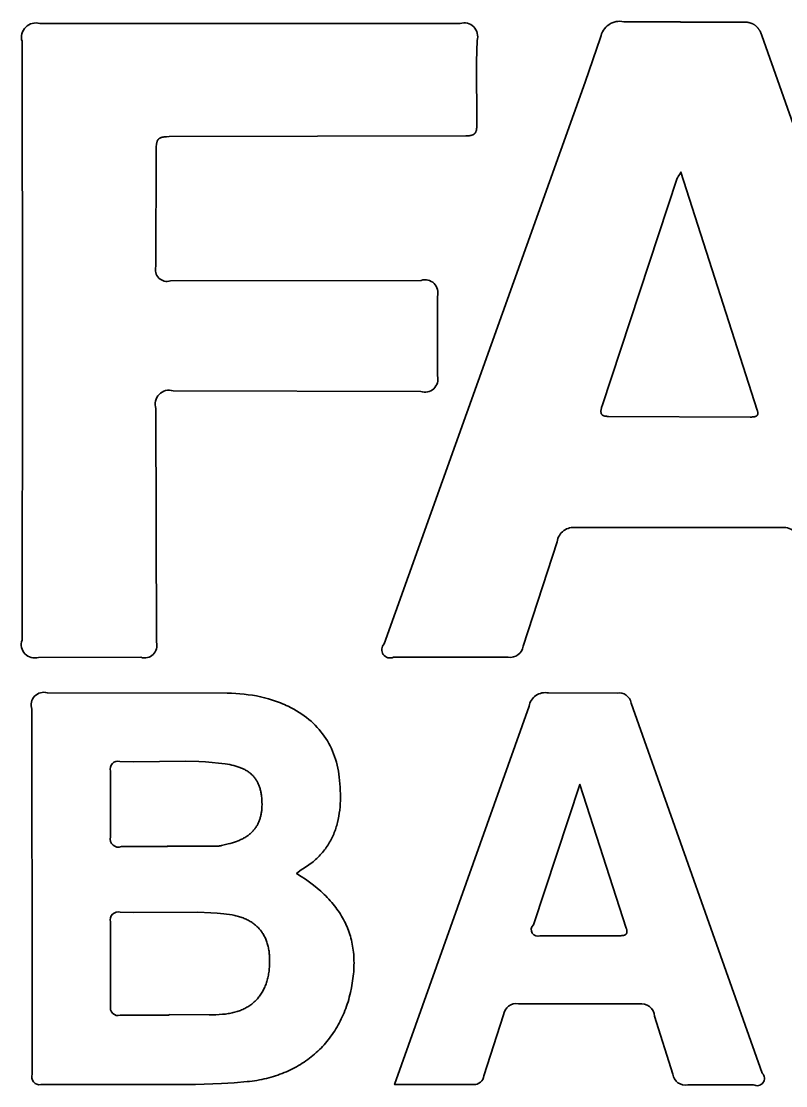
# Model space of a CAD drawing. Header units: millimetres. Extents: x 60913 to 63353, y 9976 to 12528.
# Drawn here: x 61553.75 to 61585.05, y 10074.74 to 10118.33 of the extents above; entities that cross this region are included whole.
import ezdxf

# ---------------------------------------------------------------- set-up
doc = ezdxf.new("R2010")
doc.units = ezdxf.units.MM
doc.header["$MEASUREMENT"] = 0
doc.layers.add('ENGRAVE', color=1, linetype='Continuous', true_color=0xff0000)

msp = doc.modelspace()

# ---------------------------------------------------------------- linework, layer by layer
at = {"layer": 'ENGRAVE', "lineweight": 35}
for points in [[(61553.785, 10117.509), (61553.797, 10105.248), (61553.785, 10092.986, 0.6129), (61554.461, 10092.278), (61558.652, 10092.281, 0.60395), (61559.286, 10092.896), (61559.262, 10102.467, -0.602261), (61559.972, 10103.198), (61570.106, 10103.173, 0.60992), (61570.789, 10103.81), (61570.789, 10107.061, 0.604516), (61570.121, 10107.718), (61559.861, 10107.696, -0.595983), (61559.263, 10108.291), (61559.275, 10113.062), (61559.279, 10113.171), (61559.282, 10113.219), (61559.286, 10113.264), (61559.289, 10113.285), (61559.292, 10113.305), (61559.295, 10113.324), (61559.298, 10113.342), (61559.302, 10113.36), (61559.306, 10113.377), (61559.309, 10113.385), (61559.311, 10113.393), (61559.313, 10113.4), (61559.316, 10113.408), (61559.319, 10113.415), (61559.321, 10113.422), (61559.324, 10113.429), (61559.327, 10113.436), (61559.331, 10113.443), (61559.334, 10113.449), (61559.337, 10113.455), (61559.341, 10113.461), (61559.344, 10113.467), (61559.348, 10113.473), (61559.352, 10113.479), (61559.356, 10113.484), (61559.36, 10113.489), (61559.365, 10113.495), (61559.369, 10113.5), (61559.374, 10113.504), (61559.379, 10113.509), (61559.384, 10113.514), (61559.389, 10113.518), (61559.394, 10113.522), (61559.399, 10113.526), (61559.405, 10113.53), (61559.41, 10113.534), (61559.416, 10113.538), (61559.422, 10113.541), (61559.428, 10113.545), (61559.435, 10113.548), (61559.441, 10113.551), (61559.448, 10113.554), (61559.455, 10113.557), (61559.462, 10113.56), (61559.469, 10113.563), (61559.477, 10113.566), (61559.484, 10113.568), (61559.492, 10113.571), (61559.5, 10113.573), (61559.517, 10113.577), (61559.534, 10113.581), (61559.552, 10113.585), (61559.571, 10113.588), (61559.591, 10113.591), (61559.611, 10113.593), (61559.655, 10113.598), (61559.703, 10113.601), (61559.81, 10113.605), (61571.957, 10113.634), (61571.994, 10113.634), (61572.029, 10113.636), (61572.062, 10113.638), (61572.092, 10113.641), (61572.107, 10113.643), (61572.121, 10113.645), (61572.135, 10113.647), (61572.148, 10113.65), (61572.161, 10113.652), (61572.174, 10113.655), (61572.186, 10113.659), (61572.198, 10113.662), (61572.209, 10113.666), (61572.22, 10113.67), (61572.23, 10113.674), (61572.24, 10113.678), (61572.25, 10113.683), (61572.254, 10113.685), (61572.259, 10113.687), (61572.263, 10113.69), (61572.268, 10113.692), (61572.272, 10113.695), (61572.276, 10113.698), (61572.281, 10113.7), (61572.285, 10113.703), (61572.289, 10113.706), (61572.292, 10113.709), (61572.296, 10113.712), (61572.3, 10113.715), (61572.304, 10113.718), (61572.307, 10113.721), (61572.311, 10113.724), (61572.314, 10113.727), (61572.317, 10113.731), (61572.32, 10113.734), (61572.324, 10113.738), (61572.327, 10113.741), (61572.33, 10113.745), (61572.333, 10113.748), (61572.335, 10113.752), (61572.338, 10113.755), (61572.341, 10113.759), (61572.343, 10113.763), (61572.346, 10113.767), (61572.349, 10113.771), (61572.351, 10113.775), (61572.353, 10113.779), (61572.356, 10113.783), (61572.358, 10113.787), (61572.36, 10113.791), (61572.362, 10113.796), (61572.366, 10113.804), (61572.37, 10113.813), (61572.373, 10113.823), (61572.376, 10113.832), (61572.379, 10113.842), (61572.382, 10113.852), (61572.385, 10113.862), (61572.387, 10113.872), (61572.389, 10113.883), (61572.391, 10113.894), (61572.393, 10113.905), (61572.395, 10113.916), (61572.398, 10113.94), (61572.4, 10113.964), (61572.402, 10113.99), (61572.403, 10114.016), (61572.403, 10114.044), (61572.394, 10116.682), (61572.415, 10117.541, 0.60897), (61571.719, 10118.236), (61554.515, 10118.235, 0.594478), (61553.785, 10117.509)], [(61585.645, 10097.008, 0.417176), (61584.859, 10097.594), (61576.474, 10097.593, 0.423046), (61575.697, 10097.015), (61574.304, 10092.739, -0.409863), (61573.688, 10092.283), (61568.995, 10092.285, -0.84131), (61568.616, 10092.832), (61576.842, 10115.831), (61577.472, 10117.661, -0.42811), (61578.426, 10118.311), (61580.74, 10118.3)], [(61554.56, 10074.782), (61560.893, 10074.785), (61561.947, 10074.828), (61562.474, 10074.862), (61563.001, 10074.905), (61563.103, 10074.916), (61563.204, 10074.928), (61563.305, 10074.942), (61563.404, 10074.957), (61563.503, 10074.975), (61563.6, 10074.993), (61563.697, 10075.014), (61563.793, 10075.036), (61563.887, 10075.06), (61563.981, 10075.086), (61564.074, 10075.113), (61564.165, 10075.142), (61564.256, 10075.172), (61564.345, 10075.204), (61564.434, 10075.237), (61564.521, 10075.272), (61564.607, 10075.309), (61564.693, 10075.347), (61564.777, 10075.387), (61564.86, 10075.428), (61564.942, 10075.471), (61565.022, 10075.515), (61565.102, 10075.56), (61565.18, 10075.608), (61565.257, 10075.656), (61565.333, 10075.706), (61565.408, 10075.758), (61565.482, 10075.81), (61565.554, 10075.865), (61565.625, 10075.92), (61565.695, 10075.977), (61565.764, 10076.036), (61565.831, 10076.095), (61565.898, 10076.156), (61565.962, 10076.219), (61566.026, 10076.282), (61566.088, 10076.347), (61566.149, 10076.414), (61566.209, 10076.481), (61566.267, 10076.55), (61566.324, 10076.62), (61566.379, 10076.691), (61566.433, 10076.764), (61566.486, 10076.838), (61566.537, 10076.913), (61566.587, 10076.989), (61566.636, 10077.066), (61566.683, 10077.145), (61566.728, 10077.224), (61566.772, 10077.305), (61566.815, 10077.387), (61566.856, 10077.47), (61566.896, 10077.554), (61566.934, 10077.64), (61566.971, 10077.726), (61567.006, 10077.814), (61567.04, 10077.902), (61567.072, 10077.992), (61567.102, 10078.082), (61567.131, 10078.174), (61567.158, 10078.266), (61567.184, 10078.36), (61567.208, 10078.455), (61567.231, 10078.55), (61567.272, 10078.747), (61567.307, 10078.94), (61567.334, 10079.13), (61567.355, 10079.316), (61567.363, 10079.408), (61567.369, 10079.499), (61567.373, 10079.59), (61567.376, 10079.68), (61567.377, 10079.768), (61567.376, 10079.857), (61567.373, 10079.944), (61567.369, 10080.031), (61567.363, 10080.116), (61567.355, 10080.201), (61567.345, 10080.286), (61567.334, 10080.369), (61567.321, 10080.452), (61567.306, 10080.534), (61567.289, 10080.616), (61567.27, 10080.697), (61567.25, 10080.777), (61567.228, 10080.856), (61567.204, 10080.935), (61567.178, 10081.013), (61567.151, 10081.09), (61567.121, 10081.167), (61567.09, 10081.243), (61567.057, 10081.318), (61567.023, 10081.393), (61566.986, 10081.467), (61566.948, 10081.54), (61566.907, 10081.613), (61566.865, 10081.685), (61566.821, 10081.757), (61566.776, 10081.828), (61566.728, 10081.899), (61566.679, 10081.968), (61566.627, 10082.038), (61566.574, 10082.106), (61566.519, 10082.174), (61566.463, 10082.242), (61566.404, 10082.309), (61566.343, 10082.375), (61566.281, 10082.441), (61566.217, 10082.507), (61566.15, 10082.572), (61566.082, 10082.636), (61566.012, 10082.7), (61565.867, 10082.826), (61565.714, 10082.95), (61565.553, 10083.073), (61565.385, 10083.193), (61565.209, 10083.312), (61565.025, 10083.429), (61565.216, 10083.576), (61565.282, 10083.615), (61565.346, 10083.655), (61565.409, 10083.696), (61565.47, 10083.738), (61565.53, 10083.78), (61565.588, 10083.823), (61565.645, 10083.867), (61565.7, 10083.911), (61565.753, 10083.956), (61565.805, 10084.002), (61565.855, 10084.049), (61565.904, 10084.096), (61565.951, 10084.143), (61565.997, 10084.192), (61566.041, 10084.241), (61566.084, 10084.29), (61566.126, 10084.34), (61566.166, 10084.391), (61566.205, 10084.443), (61566.242, 10084.494), (61566.278, 10084.547), (61566.313, 10084.6), (61566.346, 10084.654), (61566.379, 10084.708), (61566.409, 10084.763), (61566.439, 10084.818), (61566.467, 10084.874), (61566.494, 10084.93), (61566.52, 10084.987), (61566.545, 10085.045), (61566.568, 10085.103), (61566.591, 10085.161), (61566.612, 10085.22), (61566.632, 10085.279), (61566.651, 10085.339), (61566.669, 10085.399), (61566.685, 10085.46), (61566.701, 10085.521), (61566.729, 10085.645), (61566.753, 10085.77), (61566.773, 10085.897), (61566.79, 10086.026), (61566.803, 10086.156), (61566.812, 10086.288), (61566.818, 10086.42), (61566.82, 10086.555), (61566.82, 10086.69), (61566.816, 10086.827), (61566.809, 10086.964), (61566.8, 10087.103), (61566.788, 10087.243), (61566.775, 10087.373), (61566.757, 10087.5), (61566.737, 10087.625), (61566.712, 10087.748), (61566.685, 10087.869), (61566.654, 10087.988), (61566.62, 10088.104), (61566.582, 10088.218), (61566.541, 10088.33), (61566.497, 10088.44), (61566.449, 10088.547), (61566.398, 10088.653), (61566.344, 10088.756), (61566.286, 10088.856), (61566.225, 10088.955), (61566.161, 10089.051), (61566.093, 10089.145), (61566.022, 10089.236), (61565.948, 10089.326), (61565.87, 10089.413), (61565.789, 10089.497), (61565.705, 10089.58), (61565.618, 10089.66), (61565.527, 10089.737), (61565.433, 10089.813), (61565.336, 10089.886), (61565.235, 10089.957), (61565.131, 10090.025), (61565.024, 10090.091), (61564.914, 10090.155), (61564.8, 10090.216), (61564.684, 10090.275), (61564.605, 10090.313), (61564.526, 10090.349), (61564.446, 10090.383), (61564.366, 10090.416), (61564.286, 10090.447), (61564.205, 10090.477), (61564.043, 10090.532), (61563.88, 10090.581), (61563.715, 10090.625), (61563.549, 10090.664), (61563.382, 10090.698), (61563.215, 10090.727), (61563.046, 10090.751), (61562.876, 10090.771), (61562.706, 10090.787), (61562.534, 10090.799), (61562.362, 10090.807), (61562.189, 10090.811), (61554.821, 10090.827, 0.60965), (61554.187, 10090.16), (61554.199, 10077.897), (61554.198, 10075.208, 0.579071), (61554.56, 10074.782)], [(61574.543, 10090.281), (61569.036, 10074.787), (61572.273, 10074.782, 0.40932), (61572.686, 10075.146), (61573.503, 10077.636, -0.427879), (61574.109, 10078.094), (61579.052, 10078.09, -0.426969), (61579.684, 10077.591), (61580.43, 10075.21, 0.433832), (61581.04, 10074.776), (61583.731, 10074.779, 0.896497), (61584.086, 10075.251), (61578.723, 10090.41, 0.412915), (61578.151, 10090.819), (61575.335, 10090.824, 0.415861), (61574.543, 10090.281)], [(61557.852, 10084.528), (61559.728, 10084.533), (61559.728, 10084.548), (61561.792, 10084.552), (61561.805, 10084.552), (61561.819, 10084.552), (61561.832, 10084.553), (61561.845, 10084.554), (61561.872, 10084.557), (61561.899, 10084.561), (61561.926, 10084.566), (61561.952, 10084.571), (61562.219, 10084.637), (61562.309, 10084.66), (61562.396, 10084.685), (61562.479, 10084.711), (61562.56, 10084.739), (61562.638, 10084.769), (61562.675, 10084.785), (61562.712, 10084.801), (61562.748, 10084.818), (61562.783, 10084.835), (61562.818, 10084.853), (61562.852, 10084.871), (61562.885, 10084.889), (61562.917, 10084.908), (61562.948, 10084.928), (61562.979, 10084.948), (61563.009, 10084.969), (61563.038, 10084.99), (61563.067, 10085.011), (61563.095, 10085.033), (61563.122, 10085.056), (61563.148, 10085.079), (61563.173, 10085.103), (61563.198, 10085.127), (61563.222, 10085.151), (61563.246, 10085.176), (61563.268, 10085.202), (61563.29, 10085.228), (61563.311, 10085.255), (61563.331, 10085.282), (61563.351, 10085.309), (61563.37, 10085.337), (61563.388, 10085.366), (61563.405, 10085.395), (61563.422, 10085.425), (61563.438, 10085.455), (61563.453, 10085.486), (61563.468, 10085.518), (61563.482, 10085.549), (61563.495, 10085.582), (61563.507, 10085.615), (61563.519, 10085.648), (61563.53, 10085.682), (61563.54, 10085.717), (61563.55, 10085.752), (61563.558, 10085.788), (61563.567, 10085.824), (61563.574, 10085.861), (61563.581, 10085.898), (61563.587, 10085.936), (61563.592, 10085.974), (61563.597, 10086.013), (61563.601, 10086.053), (61563.604, 10086.093), (61563.606, 10086.134), (61563.608, 10086.175), (61563.61, 10086.259), (61563.609, 10086.345), (61563.605, 10086.434), (61563.599, 10086.52), (61563.59, 10086.602), (61563.585, 10086.643), (61563.579, 10086.682), (61563.572, 10086.721), (61563.565, 10086.76), (61563.557, 10086.797), (61563.548, 10086.834), (61563.539, 10086.87), (61563.529, 10086.906), (61563.519, 10086.941), (61563.508, 10086.975), (61563.496, 10087.009), (61563.483, 10087.042), (61563.47, 10087.074), (61563.456, 10087.106), (61563.441, 10087.137), (61563.426, 10087.167), (61563.41, 10087.197), (61563.393, 10087.226), (61563.376, 10087.254), (61563.358, 10087.282), (61563.339, 10087.309), (61563.319, 10087.336), (61563.299, 10087.362), (61563.278, 10087.388), (61563.256, 10087.412), (61563.234, 10087.437), (61563.21, 10087.46), (61563.186, 10087.483), (61563.162, 10087.506), (61563.136, 10087.527), (61563.11, 10087.549), (61563.083, 10087.569), (61563.055, 10087.589), (61563.027, 10087.609), (61562.997, 10087.628), (61562.967, 10087.646), (61562.936, 10087.664), (61562.905, 10087.682), (61562.872, 10087.698), (61562.839, 10087.715), (61562.805, 10087.73), (61562.77, 10087.745), (61562.735, 10087.76), (61562.698, 10087.774), (61562.661, 10087.788), (61562.623, 10087.801), (61562.584, 10087.813), (61562.544, 10087.825), (61562.462, 10087.848), (61562.377, 10087.868), (61562.288, 10087.887), (61562.196, 10087.903), (61562.101, 10087.918), (61561.832, 10087.952), (61561.563, 10087.978), (61561.294, 10087.998), (61561.025, 10088.011), (61560.487, 10088.024), (61558.331, 10088.008), (61557.792, 10088.02, 0.588108), (61557.412, 10087.614), (61557.409, 10084.925, 0.605296), (61557.852, 10084.528)], [(61578.524, 10081.195), (61576.626, 10087.079), (61574.72, 10081.323, 0.835413), (61574.997, 10080.876), (61578.294, 10080.881), (61578.314, 10080.882), (61578.333, 10080.883), (61578.352, 10080.884), (61578.371, 10080.886), (61578.388, 10080.888), (61578.396, 10080.889), (61578.405, 10080.891), (61578.413, 10080.892), (61578.421, 10080.894), (61578.428, 10080.896), (61578.436, 10080.898), (61578.443, 10080.9), (61578.45, 10080.902), (61578.457, 10080.905), (61578.463, 10080.907), (61578.47, 10080.91), (61578.473, 10080.912), (61578.476, 10080.913), (61578.479, 10080.915), (61578.482, 10080.916), (61578.485, 10080.918), (61578.488, 10080.919), (61578.49, 10080.921), (61578.493, 10080.923), (61578.496, 10080.925), (61578.498, 10080.927), (61578.501, 10080.928), (61578.504, 10080.93), (61578.506, 10080.932), (61578.508, 10080.934), (61578.511, 10080.937), (61578.513, 10080.939), (61578.515, 10080.941), (61578.517, 10080.943), (61578.519, 10080.946), (61578.521, 10080.948), (61578.523, 10080.95), (61578.525, 10080.953), (61578.527, 10080.955), (61578.529, 10080.958), (61578.531, 10080.961), (61578.532, 10080.963), (61578.534, 10080.966), (61578.535, 10080.969), (61578.537, 10080.972), (61578.538, 10080.975), (61578.539, 10080.978), (61578.541, 10080.981), (61578.542, 10080.984), (61578.543, 10080.987), (61578.544, 10080.99), (61578.545, 10080.993), (61578.546, 10080.997), (61578.547, 10081), (61578.548, 10081.004), (61578.548, 10081.007), (61578.549, 10081.011), (61578.55, 10081.015), (61578.55, 10081.018), (61578.551, 10081.022), (61578.551, 10081.026), (61578.551, 10081.03), (61578.552, 10081.034), (61578.552, 10081.038), (61578.552, 10081.046), (61578.552, 10081.055), (61578.552, 10081.064), (61578.551, 10081.073), (61578.55, 10081.083), (61578.549, 10081.093), (61578.547, 10081.103), (61578.545, 10081.113), (61578.543, 10081.124), (61578.541, 10081.135), (61578.538, 10081.146), (61578.531, 10081.17), (61578.524, 10081.195)], [(61557.809, 10077.623), (61559.808, 10077.628), (61559.808, 10077.652), (61561.449, 10077.636), (61561.722, 10077.645), (61561.994, 10077.662), (61562.052, 10077.667), (61562.109, 10077.673), (61562.166, 10077.68), (61562.221, 10077.689), (61562.276, 10077.698), (61562.33, 10077.708), (61562.383, 10077.719), (61562.435, 10077.731), (61562.486, 10077.744), (61562.537, 10077.758), (61562.586, 10077.773), (61562.635, 10077.789), (61562.683, 10077.806), (61562.73, 10077.824), (61562.776, 10077.842), (61562.821, 10077.862), (61562.866, 10077.883), (61562.909, 10077.904), (61562.952, 10077.927), (61562.993, 10077.95), (61563.034, 10077.974), (61563.074, 10078), (61563.113, 10078.026), (61563.151, 10078.053), (61563.188, 10078.081), (61563.225, 10078.11), (61563.26, 10078.139), (61563.295, 10078.17), (61563.328, 10078.202), (61563.361, 10078.234), (61563.393, 10078.267), (61563.424, 10078.301), (61563.454, 10078.336), (61563.483, 10078.372), (61563.511, 10078.409), (61563.538, 10078.446), (61563.565, 10078.485), (61563.59, 10078.524), (61563.615, 10078.564), (61563.638, 10078.605), (61563.661, 10078.647), (61563.683, 10078.689), (61563.704, 10078.733), (61563.723, 10078.777), (61563.742, 10078.822), (61563.76, 10078.868), (61563.777, 10078.914), (61563.794, 10078.962), (61563.809, 10079.01), (61563.823, 10079.059), (61563.836, 10079.109), (61563.849, 10079.159), (61563.86, 10079.21), (61563.871, 10079.262), (61563.88, 10079.315), (61563.889, 10079.369), (61563.896, 10079.423), (61563.903, 10079.478), (61563.909, 10079.534), (61563.913, 10079.591), (61563.92, 10079.706), (61563.923, 10079.825), (61563.922, 10079.933), (61563.92, 10079.987), (61563.917, 10080.039), (61563.913, 10080.091), (61563.908, 10080.142), (61563.903, 10080.192), (61563.896, 10080.242), (61563.889, 10080.29), (61563.881, 10080.338), (61563.871, 10080.385), (61563.861, 10080.432), (61563.85, 10080.477), (61563.838, 10080.522), (61563.825, 10080.566), (61563.812, 10080.61), (61563.797, 10080.652), (61563.781, 10080.694), (61563.765, 10080.735), (61563.747, 10080.776), (61563.729, 10080.815), (61563.709, 10080.854), (61563.689, 10080.892), (61563.668, 10080.929), (61563.646, 10080.965), (61563.623, 10081.001), (61563.598, 10081.036), (61563.574, 10081.07), (61563.548, 10081.103), (61563.521, 10081.136), (61563.493, 10081.168), (61563.464, 10081.199), (61563.435, 10081.229), (61563.404, 10081.259), (61563.373, 10081.287), (61563.34, 10081.315), (61563.307, 10081.342), (61563.272, 10081.369), (61563.237, 10081.394), (61563.201, 10081.419), (61563.164, 10081.443), (61563.125, 10081.467), (61563.086, 10081.489), (61563.046, 10081.511), (61563.005, 10081.532), (61562.963, 10081.552), (61562.92, 10081.572), (61562.877, 10081.59), (61562.832, 10081.608), (61562.786, 10081.625), (61562.739, 10081.641), (61562.692, 10081.657), (61562.643, 10081.672), (61562.593, 10081.686), (61562.543, 10081.699), (61562.491, 10081.711), (61562.439, 10081.723), (61562.385, 10081.734), (61562.275, 10081.753), (61562.162, 10081.769), (61562.044, 10081.782), (61561.779, 10081.805), (61561.514, 10081.822), (61560.984, 10081.844), (61558.33, 10081.836), (61557.799, 10081.844, 0.58191), (61557.411, 10081.445), (61557.412, 10078.009, 0.587997), (61557.809, 10077.623)]]:
    msp.add_lwpolyline(points, format="xyb", dxfattribs=at)
for points in [[(61580.74, 10118.3), (61580.74, 10118.298), (61583.342, 10118.297), (61583.377, 10118.295), (61583.411, 10118.293), (61583.444, 10118.29), (61583.476, 10118.286), (61583.508, 10118.282), (61583.538, 10118.276), (61583.553, 10118.273), (61583.568, 10118.269), (61583.583, 10118.265), (61583.597, 10118.261), (61583.612, 10118.257), (61583.626, 10118.253), (61583.64, 10118.248), (61583.653, 10118.243), (61583.667, 10118.238), (61583.68, 10118.232), (61583.693, 10118.226), (61583.706, 10118.22), (61583.719, 10118.214), (61583.731, 10118.207), (61583.744, 10118.2), (61583.756, 10118.193), (61583.768, 10118.185), (61583.78, 10118.177), (61583.792, 10118.169), (61583.803, 10118.16), (61583.814, 10118.152), (61583.826, 10118.142), (61583.837, 10118.133), (61583.847, 10118.123), (61583.858, 10118.113), (61583.868, 10118.103), (61583.879, 10118.092), (61583.889, 10118.081), (61583.899, 10118.069), (61583.909, 10118.057), (61583.919, 10118.045), (61583.928, 10118.033), (61583.937, 10118.02), (61583.947, 10118.006), (61583.956, 10117.993), (61583.965, 10117.979), (61583.973, 10117.964), (61583.982, 10117.95), (61583.991, 10117.934), (61583.999, 10117.919), (61584.015, 10117.887), (61584.031, 10117.853), (61584.046, 10117.818), (61584.061, 10117.781), (61584.075, 10117.742), (61589.939, 10101.133)], [(61583.594, 10102.122), (61583.632, 10102.122), (61583.668, 10102.123), (61583.684, 10102.124), (61583.7, 10102.125), (61583.715, 10102.126), (61583.73, 10102.128), (61583.744, 10102.129), (61583.757, 10102.132), (61583.77, 10102.134), (61583.782, 10102.136), (61583.793, 10102.139), (61583.804, 10102.142), (61583.809, 10102.144), (61583.814, 10102.145), (61583.819, 10102.147), (61583.823, 10102.149), (61583.828, 10102.151), (61583.832, 10102.153), (61583.837, 10102.154), (61583.841, 10102.156), (61583.845, 10102.158), (61583.849, 10102.161), (61583.852, 10102.163), (61583.856, 10102.165), (61583.86, 10102.167), (61583.863, 10102.169), (61583.866, 10102.172), (61583.869, 10102.174), (61583.872, 10102.177), (61583.875, 10102.179), (61583.878, 10102.182), (61583.88, 10102.184), (61583.883, 10102.187), (61583.885, 10102.19), (61583.888, 10102.192), (61583.89, 10102.195), (61583.892, 10102.198), (61583.894, 10102.201), (61583.896, 10102.204), (61583.897, 10102.207), (61583.899, 10102.21), (61583.9, 10102.213), (61583.902, 10102.216), (61583.903, 10102.219), (61583.904, 10102.223), (61583.906, 10102.226), (61583.907, 10102.229), (61583.908, 10102.233), (61583.908, 10102.236), (61583.909, 10102.239), (61583.91, 10102.243), (61583.91, 10102.247), (61583.911, 10102.25), (61583.911, 10102.254), (61583.912, 10102.257), (61583.912, 10102.261), (61583.912, 10102.265), (61583.912, 10102.269), (61583.912, 10102.273), (61583.912, 10102.277), (61583.912, 10102.28), (61583.912, 10102.284), (61583.911, 10102.293), (61583.91, 10102.301), (61583.909, 10102.309), (61583.908, 10102.318), (61583.906, 10102.326), (61583.904, 10102.335), (61583.902, 10102.344), (61583.897, 10102.363), (61583.892, 10102.382), (61583.886, 10102.401), (61580.764, 10112.151), (61580.737, 10112.108), (61580.651, 10111.973), (61580.642, 10111.959), (61580.635, 10111.946), (61580.628, 10111.932), (61580.624, 10111.925), (61580.621, 10111.919), (61580.619, 10111.912), (61580.616, 10111.905), (61580.613, 10111.898), (61577.536, 10102.587), (61577.524, 10102.547), (61577.513, 10102.51), (61577.508, 10102.492), (61577.504, 10102.475), (61577.5, 10102.458), (61577.497, 10102.442), (61577.494, 10102.427), (61577.492, 10102.412), (61577.49, 10102.397), (61577.488, 10102.383), (61577.487, 10102.37), (61577.487, 10102.357), (61577.487, 10102.345), (61577.487, 10102.339), (61577.487, 10102.333), (61577.487, 10102.327), (61577.488, 10102.321), (61577.488, 10102.316), (61577.489, 10102.311), (61577.489, 10102.305), (61577.49, 10102.3), (61577.491, 10102.295), (61577.492, 10102.29), (61577.493, 10102.285), (61577.495, 10102.281), (61577.496, 10102.276), (61577.497, 10102.271), (61577.499, 10102.267), (61577.5, 10102.263), (61577.502, 10102.259), (61577.504, 10102.254), (61577.506, 10102.25), (61577.508, 10102.247), (61577.51, 10102.243), (61577.512, 10102.239), (61577.514, 10102.236), (61577.517, 10102.232), (61577.519, 10102.229), (61577.522, 10102.225), (61577.524, 10102.222), (61577.527, 10102.219), (61577.53, 10102.216), (61577.533, 10102.213), (61577.536, 10102.21), (61577.539, 10102.207), (61577.542, 10102.204), (61577.545, 10102.202), (61577.549, 10102.199), (61577.552, 10102.197), (61577.556, 10102.194), (61577.559, 10102.192), (61577.563, 10102.19), (61577.567, 10102.188), (61577.571, 10102.186), (61577.575, 10102.184), (61577.579, 10102.182), (61577.583, 10102.18), (61577.587, 10102.178), (61577.591, 10102.176), (61577.595, 10102.175), (61577.6, 10102.173), (61577.609, 10102.17), (61577.618, 10102.167), (61577.628, 10102.164), (61577.638, 10102.162), (61577.648, 10102.16), (61577.658, 10102.158), (61577.669, 10102.156), (61577.68, 10102.155), (61577.692, 10102.153), (61577.715, 10102.151), (61577.739, 10102.149), (61577.791, 10102.147), (61583.594, 10102.122)]]:
    msp.add_lwpolyline(points, dxfattribs=at)

doc.saveas('drawing.dxf')
